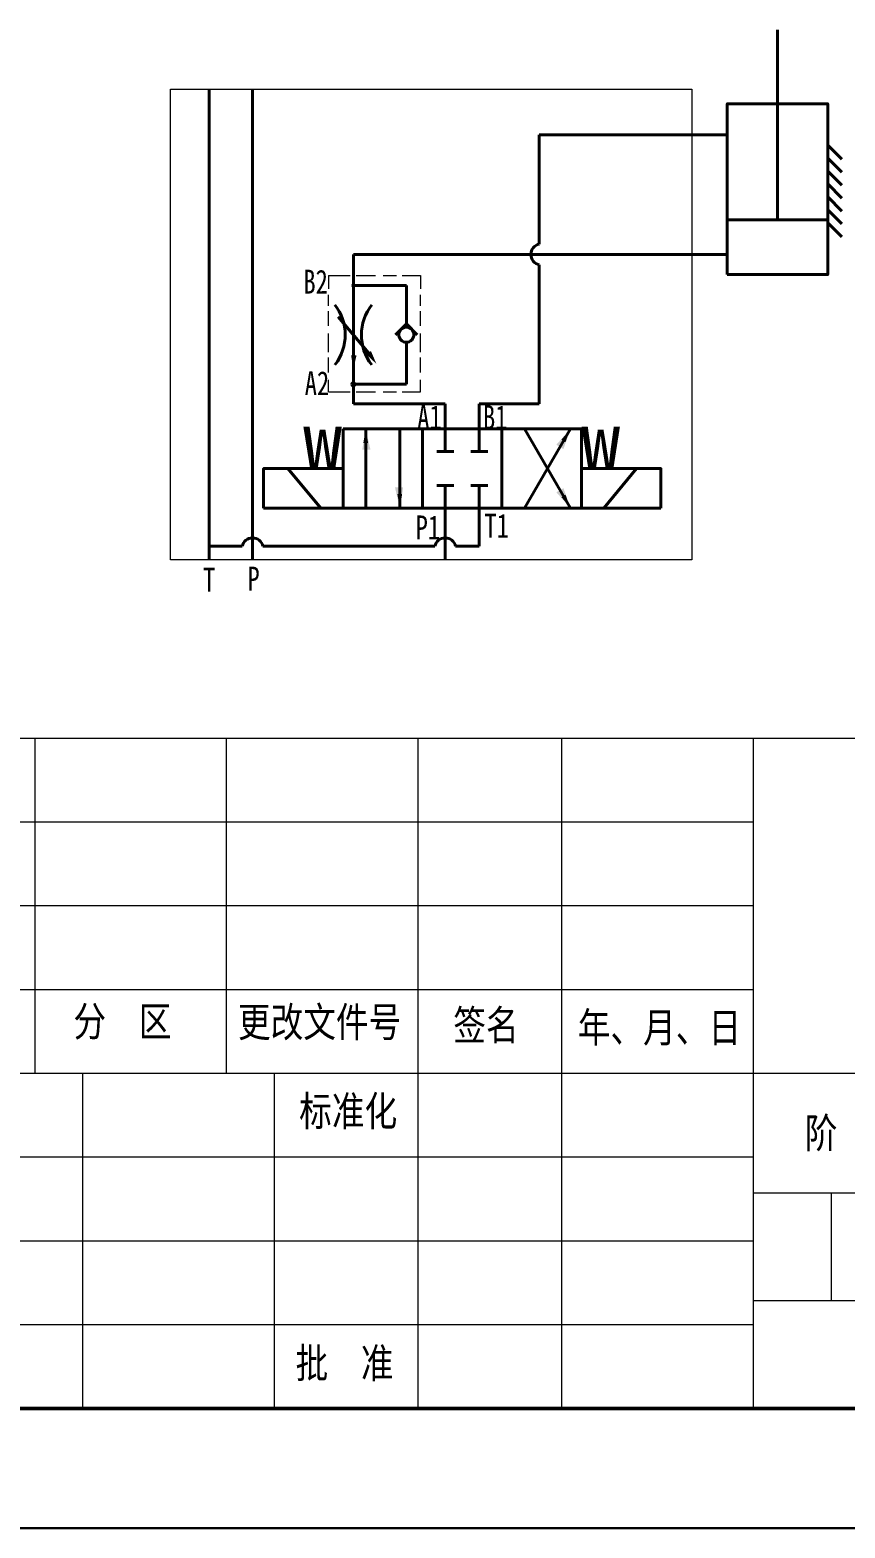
# Model space of a CAD drawing. Header units: millimetres. Extents: x 786 to 1206, y 249 to 546.
# Drawn here: x 1035.5 to 1103.5, y 248.9 to 374.1 of the extents above; entities that cross this region are included whole.
import ezdxf

# ---------------------------------------------------------------- set-up
doc = ezdxf.new("R2010")
doc.units = ezdxf.units.MM
doc.linetypes.add('CENTER', pattern=[50.8, 31.75, -6.35, 6.35, -6.35])
doc.layers.get('0').update_dxf_attribs({"lineweight": 20})
for name, color, linetype, lineweight in [('总内框线', 7, 'Continuous', 50), ('总外框线', 7, 'Continuous', 30), ('粗实线', 7, 'Continuous', 40), ('粗实线层', 7, 'Continuous', 15), ('虚虚线', 7, 'Continuous', 15)]:
    doc.layers.add(name, color=color, linetype=linetype, lineweight=lineweight)
doc.styles.get("Standard").update_dxf_attribs({"font": '', "height": 3.5})
doc.styles.add('陈杰（2）', font='gbenor.shx', dxfattribs={"width": 0.8, "bigfont": 'gbcbig.shx'})
doc.styles.get('Standard').set_extended_font_data('HYSWLongFangSong')

# ---------------------------------------------------------------- blocks, each defined once
blk = doc.blocks.new('三位四通电磁阀O')
at = {"lineweight": 40, "transparency": 33554687}
for p, q in [((-40.77, 10.64), (-47.77, 10.64)), ((-47.77, 10.64), (-47.77, 3.64)), ((-40.77, 10.64), (-47.77, 10.64)), ((-47.77, 10.64), (-47.77, 3.64)), ((-45.77, 10.64), (-45.77, 3.64)), ((-42.77, 10.64), (-42.77, 3.64)), ((-40.77, 3.64), (-40.77, 10.64)), ((-33.77, 10.64), (-40.77, 10.64)), ((-40.77, 10.64), (-40.77, 3.64)), ((-33.77, 10.64), (-40.77, 10.64)), ((-40.77, 10.64), (-40.77, 3.64)), ((-33.77, 10.64), (-40.77, 10.64)), ((-40.77, 10.64), (-40.77, 3.64)), ((-38.77, 10.64), (-38.77, 8.64)), ((-35.77, 8.64), (-35.77, 10.64)), ((-33.77, 3.64), (-33.77, 10.64)), ((-26.77, 10.64), (-33.77, 10.64)), ((-33.77, 10.64), (-33.77, 3.64)), ((-33.77, 3.64), (-33.77, 10.64)), ((-33.77, 10.64), (-26.77, 10.64)), ((-33.77, 3.64), (-33.77, 10.64)), ((-27.73, 10.64), (-31.77, 3.64)), ((-27.73, 3.64), (-31.77, 10.64)), ((-26.77, 3.64), (-26.77, 10.64)), ((-26.77, 10.64), (-26.77, 3.64)), ((-27.79, 10.54), (-27.79, 10.55)), ((-38.02, 8.64), (-39.52, 8.64)), ((-35.02, 8.64), (-36.52, 8.64)), ((-52.62, 7.14), (-49.73, 3.64)), ((-21.92, 7.14), (-24.81, 3.64)), ((-39.52, 5.64), (-38.02, 5.64)), ((-38.77, 5.64), (-38.77, 3.64)), ((-36.52, 5.64), (-35.02, 5.64)), ((-35.77, 3.64), (-35.77, 5.64)), ((-47.77, 3.64), (-40.77, 3.64)), ((-47.77, 3.64), (-40.77, 3.64)), ((-40.77, 3.64), (-33.77, 3.64)), ((-40.77, 3.64), (-33.77, 3.64)), ((-40.77, 3.64), (-33.77, 3.64)), ((-33.77, 3.64), (-26.77, 3.64)), ((-26.77, 3.64), (-33.77, 3.64))]:
    blk.add_line(p, q, dxfattribs=at)
for points in [[(-54.77, 3.64), (-47.77, 3.64), (-47.77, 7.14), (-54.77, 7.14)], [(-19.77, 3.64), (-26.77, 3.64), (-26.77, 7.14), (-19.77, 7.14)]]:
    blk.add_lwpolyline(points, close=True, dxfattribs=at)
for points in [[(-45.35, 8.8), (-46.07, 8.8), (-45.77, 10.64)], [(-45.98, 9.39), (-45.56, 9.39), (-45.77, 10.64)], [(-28.36, 8.85), (-28.98, 9.24), (-27.73, 10.63)], [(-28.18, 9.46), (-28.54, 9.67), (-27.73, 10.64)], [(-43.19, 5.48), (-42.47, 5.48), (-42.77, 3.64)], [(-28.98, 5.05), (-28.35, 5.4), (-27.73, 3.64)], [(-42.56, 4.89), (-42.98, 4.89), (-42.77, 3.64)], [(-28.17, 4.83), (-28.53, 4.62), (-27.73, 3.64)]]:
    blk.add_solid(points, dxfattribs=at)
at = {"lineweight": 40, "transparency": 33554687, "char_height": 5, "width": 5.4329, "attachment_point": 1}
for insert in [(-51.27, 12.14), (-26.77, 12.14)]:
    blk.add_mtext('{\\Ftxt|c0;w}', dxfattribs=dict(at, insert=insert))
blk = doc.blocks.new('单向调速阀')
at = {"lineweight": 40, "transparency": 33554687}
h = blk.add_hatch(color=256, dxfattribs=at)
edge = h.paths.add_edge_path()
edge.add_arc((70.84, 43.62), 0.2, 0, 360)
at = {"transparency": 33554687}
h = blk.add_hatch(color=256, dxfattribs=at)
edge = h.paths.add_edge_path()
edge.add_arc((70.84, 30.56), 0.2, 0, 360)
at = {"lineweight": 40, "transparency": 33554687}
for p, q in [((70.84, 43.62), (70.84, 30.56)), ((70.84, 43.62), (77.84, 43.62)), ((77.84, 43.62), (77.84, 38.07)), ((68.81, 34.7), (72.86, 39.48)), ((76.42, 37.07), (77.84, 35.65)), ((77.84, 35.65), (79.25, 37.07)), ((77.84, 30.56), (77.84, 35.65))]:
    blk.add_line(p, q, dxfattribs=at)
at = {"lineweight": 40}
blk.add_line((70.84, 30.56), (77.84, 30.56), dxfattribs=at)
at = {"lineweight": 40, "transparency": 33554687}
for centre, radius in [((70.84, 43.62), 0.2), ((77.84, 37.07), 1)]:
    blk.add_circle(centre, radius, dxfattribs=at)
at = {"transparency": 33554687}
blk.add_circle((70.84, 30.56), 0.2, dxfattribs=at)
at = {"lineweight": 40, "transparency": 33554687}
for centre, start, end in [((63.33, 37.09), 321.6226, 37.8888), ((78.34, 37.09), 142.1112, 218.3774)]:
    blk.add_arc(centre, 6.43, start, end, dxfattribs=at)
for points in [[(71.26, 39.78), (70.54, 39.78), (70.84, 41.62)], [(73.16, 39.22), (72.57, 39.65), (73.9, 40.96)]]:
    blk.add_solid(points, dxfattribs=at)

msp = doc.modelspace()

# ---------------------------------------------------------------- linework, layer by layer
at = {"lineweight": 40}
for p, q in [((1097.8756, 358.2036), (1097.8756, 374.062)), ((1103.2485, 363.2595), (1102.0709, 364.4371)), ((1103.2485, 362.1784), (1102.0709, 363.356)), ((1103.2485, 361.0973), (1102.0709, 362.275)), ((1103.2485, 360.0163), (1102.0709, 361.1939)), ((1103.2485, 358.9352), (1102.0709, 360.1128)), ((1093.6803, 358.2036), (1102.0709, 358.2036)), ((1103.2485, 357.8541), (1102.0709, 359.0317)), ((1103.2485, 356.773), (1102.0709, 357.9506)), ((1053.1714, 330.9275), (1050.4077, 330.9275)), ((1069.2556, 330.9275), (1054.9046, 330.9275)), ((1072.9663, 330.9275), (1070.9888, 330.9275))]:
    msp.add_line(p, q, dxfattribs=at)
for p, q in [((1015.8448, 314.9074), (1195.8448, 314.9074)), ((1035.8448, 314.9074), (1035.8448, 286.9074)), ((1051.8448, 314.9074), (1051.8448, 286.9074)), ((1067.8448, 314.9074), (1067.8448, 286.9074)), ((1079.8448, 314.9074), (1079.8448, 258.9074)), ((1095.8448, 314.9074), (1095.8448, 258.9074)), ((1015.8448, 307.9074), (1095.8448, 307.9074)), ((1015.8448, 300.9074), (1095.8448, 300.9074)), ((1015.8448, 293.9074), (1095.8448, 293.9074)), ((1015.8448, 286.9074), (1145.8448, 286.9074)), ((1039.8448, 286.9074), (1039.8448, 258.9074)), ((1055.8448, 286.9074), (1055.8448, 258.9074)), ((1067.8448, 286.9074), (1067.8448, 258.9074)), ((1015.8448, 279.9074), (1095.8448, 279.9074)), ((1095.8448, 276.9074), (1145.8448, 276.9074)), ((1102.3448, 276.9074), (1102.3448, 267.9074)), ((1015.8448, 272.9074), (1095.8448, 272.9074)), ((1095.8448, 267.9074), (1145.8448, 267.9074)), ((1015.8448, 265.9074), (1095.8448, 265.9074)), ((1195.8448, 258.9074), (1015.8448, 258.9074))]:
    msp.add_line(p, q)
msp.add_lwpolyline([(1047.1903, 369.1104), (1090.7161, 369.1104), (1090.7161, 329.804), (1047.1903, 329.804)], close=True)
msp.add_lwpolyline([(1093.6803, 353.6263), (1093.6803, 367.8971), (1102.0709, 367.8971), (1102.0709, 353.6263)], close=True, dxfattribs=at)
at = {"layer": '总内框线'}
msp.add_line((1195.8448, 258.9074), (795.8448, 258.9074), dxfattribs=at)
at = {"layer": '总外框线'}
msp.add_line((1205.8448, 248.9074), (785.8448, 248.9074), dxfattribs=at)
at = {"layer": '粗实线'}
for p, q in [((1050.4077, 369.1104), (1050.4077, 329.804)), ((1054.038, 329.804), (1054.038, 369.1104)), ((1077.9823, 365.3118), (1093.6803, 365.3118)), ((1077.9823, 365.3118), (1077.9823, 356.1773)), ((1062.4548, 355.3107), (1062.4548, 352.7149)), ((1062.4548, 355.3107), (1062.4548, 342.8322)), ((1062.4548, 355.3107), (1093.6803, 355.3107)), ((1077.9823, 354.4441), (1077.9823, 342.8322)), ((1062.4548, 346.6411), (1062.4548, 342.8322)), ((1070.1222, 342.8322), (1062.4548, 342.8322)), ((1070.1222, 342.8322), (1065.1062, 342.8322)), ((1070.1222, 340.7422), (1070.1222, 342.8322)), ((1072.9663, 340.7422), (1072.9663, 342.8322)), ((1072.9663, 342.8322), (1077.9823, 342.8322)), ((1070.1222, 329.804), (1070.1222, 334.1061)), ((1072.9663, 334.1061), (1072.9663, 330.9275))]:
    msp.add_line(p, q, dxfattribs=at)
for centre, start, end in [((1078.1701, 355.3107), 102.226237, 257.773763), ((1054.038, 330.7397), 12.226237, 167.773763), ((1070.1222, 330.7397), 12.226237, 167.773763)]:
    msp.add_arc(centre, 0.8867, start, end, dxfattribs=at)
at = {"layer": '虚虚线'}
for p, q in [((1060.3786, 353.5595), (1062.1957, 353.5595)), ((1060.3786, 353.5595), (1060.3786, 352.4376)), ((1062.6759, 353.5595), (1064.3115, 353.5595)), ((1064.9344, 353.5595), (1066.0621, 353.5595)), ((1066.5376, 353.5595), (1068.0746, 353.5595)), ((1068.0746, 353.5595), (1068.0746, 352.4376)), ((1060.3786, 351.0138), (1060.3786, 351.9206)), ((1068.0746, 351.0138), (1068.0746, 351.9206)), ((1060.3786, 349.3306), (1060.3786, 350.5767)), ((1068.0746, 349.3306), (1068.0746, 350.5767)), ((1060.3786, 347.15), (1060.3786, 348.6995)), ((1068.0746, 347.15), (1068.0746, 348.6995)), ((1060.3786, 345.442), (1060.3786, 346.7063)), ((1068.0746, 345.442), (1068.0746, 346.7063)), ((1060.3786, 343.8395), (1060.3786, 344.8221)), ((1068.0746, 343.8395), (1068.0746, 344.8221)), ((1060.3786, 343.8395), (1062.1957, 343.8395)), ((1062.6759, 343.8395), (1064.3115, 343.8395)), ((1064.9344, 343.8395), (1066.0621, 343.8395)), ((1066.5376, 343.8395), (1068.0746, 343.8395))]:
    msp.add_line(p, q, dxfattribs=at)

# ---------------------------------------------------------------- block references
at = {"layer": '粗实线层', "linetype": 'CENTER', "lineweight": 15, "xscale": -0.632016, "yscale": 0.632016, "zscale": 0.632016, "rotation": 180}
msp.add_blockref('单向调速阀', (1017.684, 372.0302), dxfattribs=at)
at = {"layer": '粗实线层', "lineweight": 40, "transparency": 33554687, "xscale": 0.9480240000000001, "yscale": 0.9480240000000001, "zscale": 0.9480240000000001}
msp.add_blockref('三位四通电磁阀O', (1106.8778, 330.654), dxfattribs=at)

# ---------------------------------------------------------------- texts
at = {"char_height": 2, "attachment_point": 1}
for s, width, insert in [('B2', 9.167789, (1058.2851, 354.0328)), ('A2', 15.355617, (1058.3957, 345.5534)), ('A1', 15.355617, (1067.7901, 342.7164)), ('B1', 9.167789, (1073.2813, 342.7084)), ('P1', 15.355617, (1067.6602, 333.502)), ('T1', 9.167789, (1073.4034, 333.6398)), ('P', 15.355617, (1053.6137, 329.2287)), ('T', 9.167789, (1049.9031, 329.1336))]:
    msp.add_mtext_dynamic_manual_height_columns(s, width=width, gutter_width=28.4552, heights=[0], dxfattribs=dict(at, insert=insert))
at = {"char_height": 2.5, "width": 93.019286, "attachment_point": 1, "style": '陈杰（2）'}
for s, insert in [('{\\fSimSun|b0|i0|c134|p2;分\u3000区}', (1039.0817, 292.487)), ('{\\fSimSun|b0|i0|c134|p2;更改文件号}', (1052.8165, 292.4324)), ('{\\fSimSun|b0|i0|c134|p2;签名}', (1070.8009, 292.1741)), ('{\\fSimSun|b0|i0|c134|p2;年、月、日}', (1081.1954, 291.9804)), ('{\\fSimSun|b0|i0|c134|p2;标准化}', (1057.933, 284.9926)), ('{\\fSimSun|b0|i0|c134|p2;阶\u3000段\u3000标\u3000记}', (1100.1487, 283.16)), ('{\\fSimSun|b0|i0|c134|p2;批\u3000准}', (1057.6271, 263.9347))]:
    msp.add_mtext(s, dxfattribs=dict(at, insert=insert))

doc.saveas('drawing.dxf')
